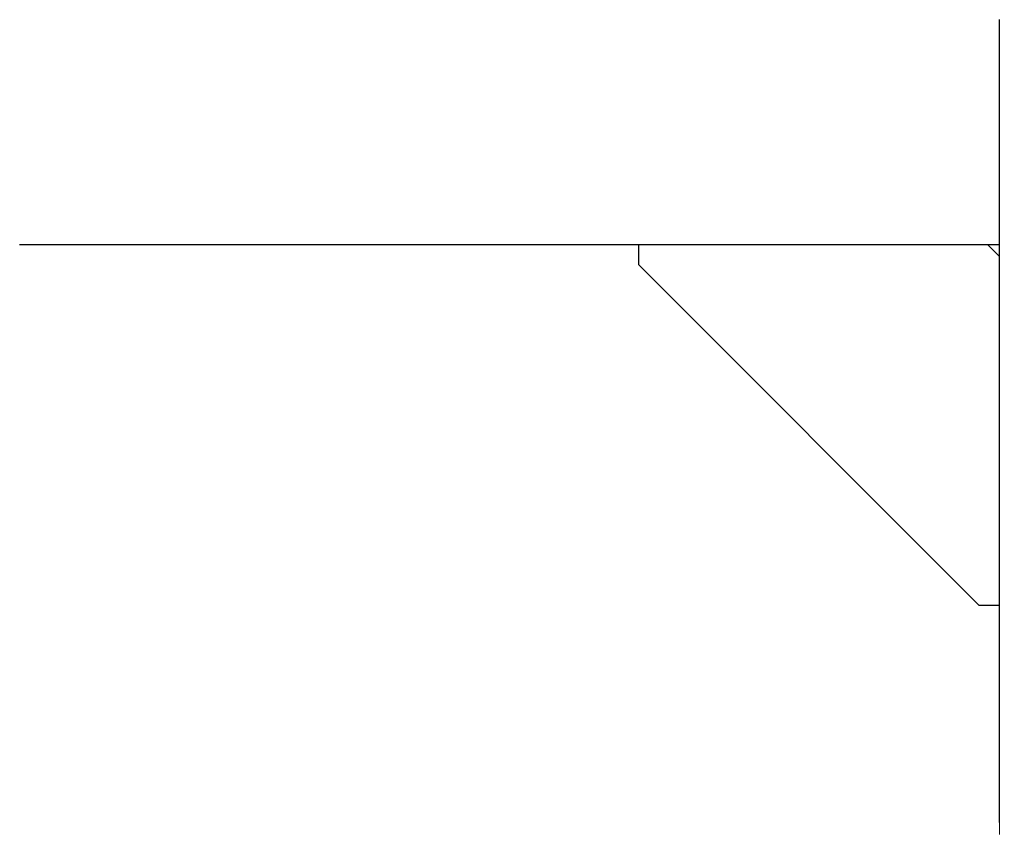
# Model space of a CAD drawing. Header units: inches. Extents: x 1794 to 3015, y 102 to 1117.
import ezdxf

# ---------------------------------------------------------------- set-up
doc = ezdxf.new("R2010")
doc.units = ezdxf.units.IN
doc.header["$MEASUREMENT"] = 0
doc.layers.add('100-DF1', color=7, linetype='Continuous')
doc.layers.add('200-CO3', color=7, linetype='Continuous')

msp = doc.modelspace()

# ---------------------------------------------------------------- linework, layer by layer
at = {"color": 7, "linetype": 'Continuous', "ltscale": 3}
msp.add_line((3014.9, 821.6), (2999.9, 836.6), dxfattribs=at)
at = {"layer": '100-DF1', "color": 7, "linetype": 'Continuous', "lineweight": 15}
msp.add_line((3014.9, 116.6), (3014.9, 101.6), dxfattribs=at)
at = {"layer": '200-CO3', "color": 3, "linetype": 'Continuous'}
msp.add_line((3014.9, 116.6), (3014.9, 1116.6), dxfattribs=at)
at = {"layer": '200-CO3', "color": 7, "linetype": 'Continuous'}
for p, q in [((1794.3, 836.6), (3014.9, 836.6)), ((1794.3, 836.6), (3014.9, 836.6)), ((2565.4, 836.6), (2565.4, 811.6)), ((2989.9, 386.6), (2565.4, 811.6)), ((3014.9, 386.6), (2989.9, 386.6))]:
    msp.add_line(p, q, dxfattribs=at)

doc.saveas('drawing.dxf')
